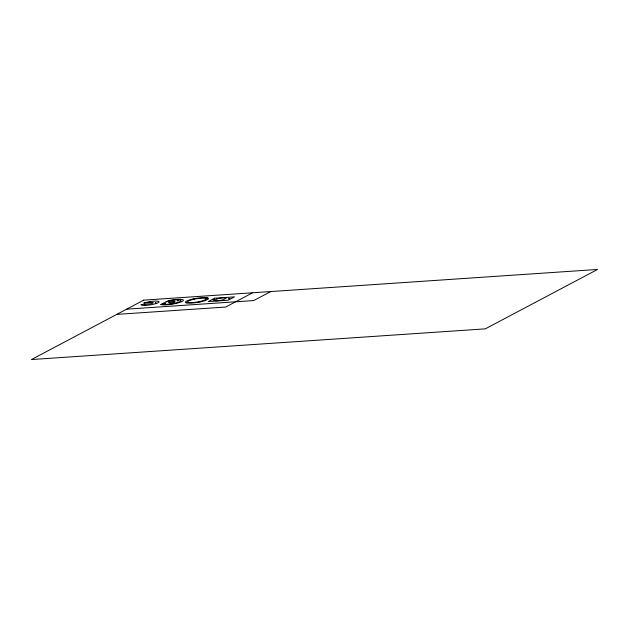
<?xml version="1.0" encoding="UTF-8"?>
<svg xmlns="http://www.w3.org/2000/svg" width="629" height="629" viewBox="0 0 629 629"><rect width="100%" height="100%" fill="white"/><g stroke="black" fill="none" stroke-linecap="round" stroke-linejoin="round"><path stroke-width="0.94" d="M186.42 302.628L187.615 302.439M187.607 302.494L186.467 302.691M194.172 299.034L192.993 299.215L193.394 299.027M200.785 301.613L199.645 301.771L200.832 301.535M145.063 304.798L144.481 304.884L145.118 304.774M155.921 302.84L155.347 302.856L155.937 302.832M165.301 303.453L164.727 303.618L165.364 303.508M168.847 301.37L169.492 301.26M169.5 301.315L168.894 301.425M177.512 300.78L178.164 300.678M178.156 300.733L177.535 300.835M160.78 304.452L169.303 300.442A11.676 2.084 -9.3 0 1 182.363 299.561L183.118 299.844A11.676 2.084 -9.3 0 1 176.655 303.264L174.422 303.76A11.676 2.084 -9.3 0 1 161.386 304.633L160.922 304.507M252.63 292.776L225.693 307.038L116.766 314.398M270.784 291.549L253.723 300.576L126.649 309.177M193.064 299.435L194.856 299.042A9.364 1.675 -9.3 0 1 205.337 298.335L205.942 298.571A9.364 1.675 -9.3 0 1 200.761 301.307L198.968 301.708M193.457 299.011L194.18 298.979M143.907 303.013L151.479 302.502A3.279 0.59 -9.3 0 1 152.941 303.068A3.279 0.59 -9.3 0 1 148.601 304.027L141.03 304.538A9.144 1.635 -9.3 0 0 147.155 305.285A9.144 1.635 -9.3 0 0 157.698 302.934L158.516 302.502A9.144 1.635 -9.3 0 0 155.096 301.087A9.144 1.635 -9.3 0 0 143.931 303.013M165.985 301.708A9.364 1.675 -9.3 0 1 177.213 299.868A9.364 1.675 -9.3 0 1 180.476 301.322L179.642 301.763A9.364 1.675 -9.3 0 1 169.122 304.145A9.364 1.675 -9.3 0 1 162.573 303.508M198.984 301.7A9.364 1.675 -9.3 0 1 188.511 302.407L187.882 302.179A9.364 1.675 -9.3 0 1 193.095 299.435M213.003 299.821L214.19 299.679L213.003 299.821M228.697 298.759L229.892 298.618L228.744 298.728M206.194 298.264L207.373 298.122L206.233 298.24M149.647 302.085L150.3 302.03L149.663 302.077M173.376 302.974L174.021 302.919L173.415 302.958M143.711 300.143L31.45 359.552L485.289 328.857L597.55 269.448L143.711 300.143M214.591 298.225L208.27 301.574L228.138 300.23L234.46 296.88L214.591 298.225M217.296 298.783L214.182 300.434A6.156 1.101 -9.3 0 0 223.083 299.829L226.188 298.185A6.156 1.101 -9.3 0 0 217.288 298.783M193.213 298.956L192.12 299.207A11.676 2.084 -9.3 0 0 185.689 302.628L186.412 302.919A11.676 2.084 -9.3 0 0 199.495 302.03L201.712 301.543A11.676 2.084 -9.3 0 0 208.168 298.122L207.413 297.832A11.676 2.084 -9.3 0 0 194.361 298.72L193.213 298.956M170.019 302.879A3.287 0.59 -9.3 0 0 175.043 301.629A3.287 0.59 -9.3 0 0 170.357 301.802A3.287 0.59 -9.3 0 0 170.019 302.879"/></g></svg>
